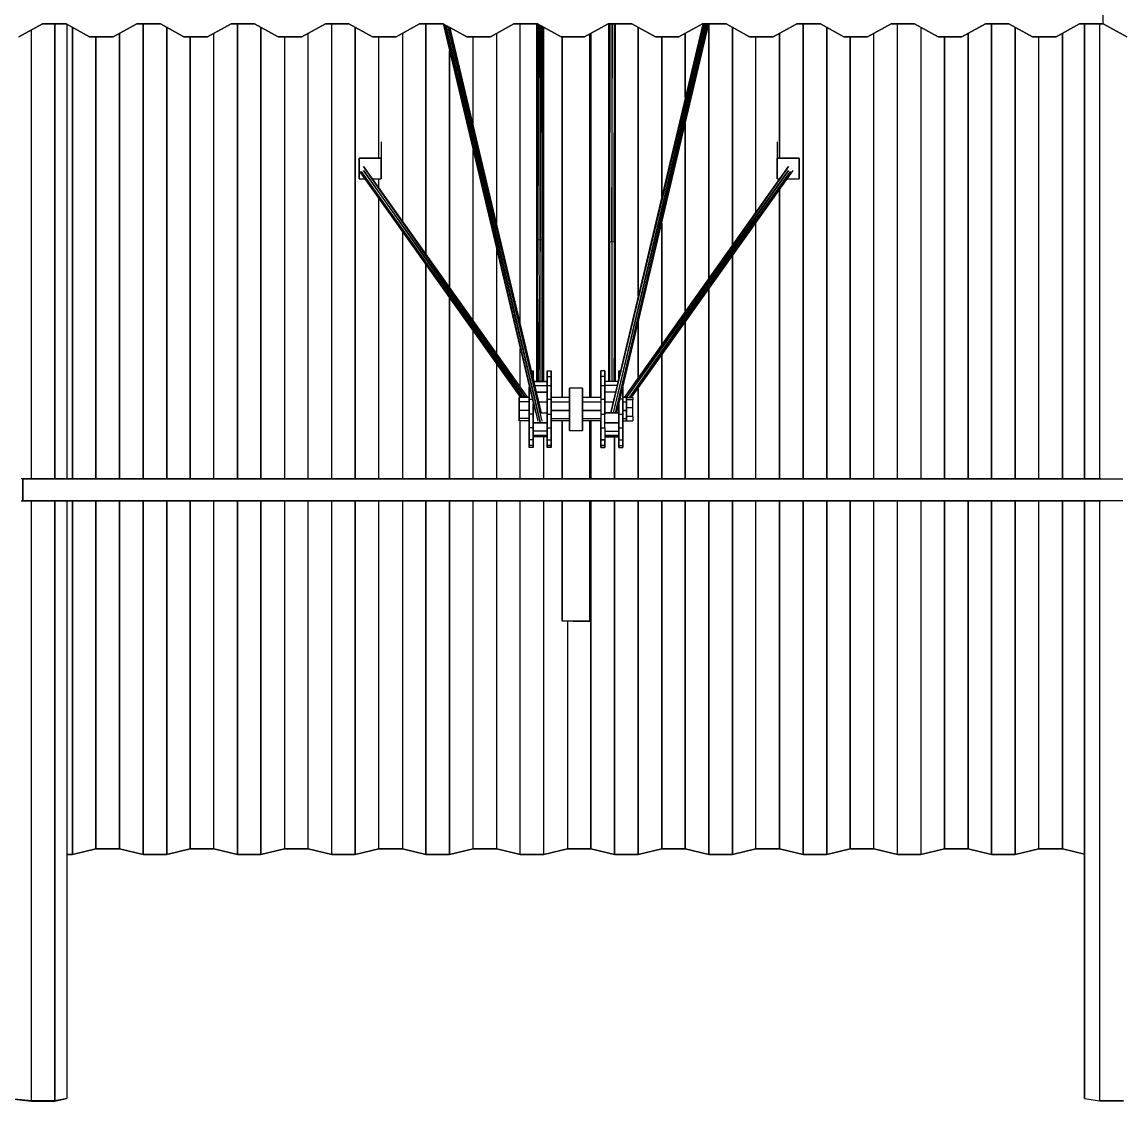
# Model space of a CAD drawing. Extents: x -32 to 51.8, y -51.6 to -5.5.
# Drawn here: x -2.73 to 1.266, y -51.494 to -47.571 of the extents above; entities that cross this region are included whole.
import ezdxf

# ---------------------------------------------------------------- set-up
doc = ezdxf.new("R2010")
doc.units = 0
doc.header["$MEASUREMENT"] = 0
doc.layers.get('0').update_dxf_attribs({"linetype": 'CONTINUOUS'})
doc.layers.add('hachures', color=5, linetype='CONTINUOUS')

msp = doc.modelspace()

# ---------------------------------------------------------------- linework, layer by layer
for p, q in [((1.2013, -47.5772), (1.2013, -47.5163)), ((-2.7415, -47.6248), (-2.6558, -47.5772)), ((-2.6558, -47.5772), (-2.7415, -47.6248)), ((-2.6558, -47.5772), (-2.6558, -47.5772)), ((-2.6558, -47.5772), (-2.5701, -47.5772)), ((-2.5701, -47.5772), (-2.6558, -47.5772)), ((-2.5701, -47.5772), (-2.5701, -47.5772)), ((-2.4844, -47.6248), (-2.5701, -47.5772)), ((-2.5701, -47.5772), (-2.5701, -47.5772)), ((-2.5701, -47.5772), (-2.4844, -47.6248)), ((-2.5672, -47.5788), (-2.5672, -49.2314)), ((-2.5471, -49.2314), (-2.5471, -47.59)), ((-2.313, -47.5772), (-2.3987, -47.6248)), ((-2.3987, -47.6248), (-2.313, -47.5772)), ((-2.2273, -47.5772), (-2.313, -47.5772)), ((-2.313, -47.5772), (-2.313, -47.5772)), ((-2.313, -47.5772), (-2.313, -47.5772)), ((-2.313, -47.5772), (-2.2273, -47.5772)), ((-2.2273, -47.5772), (-2.2273, -47.5772)), ((-2.2273, -47.5772), (-2.1415, -47.6248)), ((-2.1415, -47.6248), (-2.2273, -47.5772)), ((-2.2273, -47.5772), (-2.2273, -47.5772)), ((-2.0558, -47.6248), (-1.9701, -47.5772)), ((-1.9701, -47.5772), (-2.0558, -47.6248)), ((-1.9701, -47.5772), (-1.9701, -47.5772)), ((-1.9701, -47.5772), (-1.8844, -47.5772)), ((-1.8844, -47.5772), (-1.9701, -47.5772)), ((-1.8844, -47.5772), (-1.8844, -47.5772)), ((-1.8844, -47.5772), (-1.8844, -47.5772)), ((-1.8844, -47.5772), (-1.7987, -47.6248)), ((-1.7987, -47.6248), (-1.8844, -47.5772)), ((-1.713, -47.6248), (-1.6273, -47.5772)), ((-1.6273, -47.5772), (-1.713, -47.6248)), ((-1.6273, -47.5772), (-1.6273, -47.5772)), ((-1.6273, -47.5772), (-1.5415, -47.5772)), ((-1.5415, -47.5772), (-1.6273, -47.5772)), ((-1.5415, -47.5772), (-1.5415, -47.5772)), ((-1.4558, -47.6248), (-1.5415, -47.5772)), ((-1.5415, -47.5772), (-1.5415, -47.5772)), ((-1.5415, -47.5772), (-1.4558, -47.6248)), ((-1.3701, -47.6248), (-1.2844, -47.5772)), ((-1.2844, -47.5772), (-1.3701, -47.6248)), ((-1.2844, -47.5772), (-1.2844, -47.5772)), ((-1.2844, -47.5772), (-1.1987, -47.5772)), ((-1.1987, -47.5772), (-1.2844, -47.5772)), ((-1.199, -47.5772), (-0.8636, -48.9912)), ((-1.1987, -47.5772), (-1.1987, -47.5772)), ((-1.113, -47.6248), (-1.1987, -47.5772)), ((-1.1987, -47.5772), (-1.1987, -47.5772)), ((-1.1987, -47.5772), (-1.113, -47.6248)), ((-1.1979, -47.5777), (-0.8636, -48.9912)), ((-1.1969, -47.5782), (-0.8544, -49.0225)), ((-1.1924, -47.5807), (-0.8544, -49.0225)), ((-0.8464, -49.0251), (-1.1884, -47.5829)), ((-1.1832, -47.5858), (-0.8464, -49.0251)), ((-0.8385, -49.0225), (-1.1786, -47.5884)), ((-0.8385, -49.0225), (-1.1758, -47.5899)), ((-0.8411, -48.9912), (-1.1732, -47.5914)), ((-1.0272, -47.6248), (-0.9415, -47.5772)), ((-0.9415, -47.5772), (-1.0272, -47.6248)), ((-0.9415, -47.5772), (-0.9415, -47.5772)), ((-0.9415, -47.5772), (-0.8558, -47.5772)), ((-0.8558, -47.5772), (-0.9415, -47.5772)), ((-0.857, -47.5772), (-0.8577, -48.3665)), ((-0.8577, -48.3665), (-0.8577, -47.5772)), ((-0.8577, -47.5772), (-0.8577, -48.3665)), ((-0.8558, -47.5772), (-0.8558, -47.5772)), ((-0.8558, -47.5772), (-0.7701, -47.6248)), ((-0.7701, -47.6248), (-0.8558, -47.5772)), ((-0.8544, -48.3638), (-0.8544, -47.578)), ((-0.8527, -47.579), (-0.8544, -48.3638)), ((-0.8464, -48.3627), (-0.8464, -47.5824)), ((-0.8448, -47.5834), (-0.8464, -48.3627)), ((-0.8385, -48.3638), (-0.8385, -47.5868)), ((-0.8385, -48.3638), (-0.8378, -47.5872)), ((-0.8352, -48.3665), (-0.8352, -47.5887)), ((-0.8328, -48.8778), (-0.8328, -47.59)), ((-0.6844, -47.6248), (-0.5987, -47.5772)), ((-0.5987, -47.5772), (-0.6844, -47.6248)), ((-0.5987, -47.5772), (-0.5987, -47.5772)), ((-0.5987, -47.5772), (-0.513, -47.5772)), ((-0.513, -47.5772), (-0.5987, -47.5772)), ((-0.5962, -48.3665), (-0.5955, -47.5772)), ((-0.5962, -48.3665), (-0.5962, -47.5772)), ((-0.5962, -48.3665), (-0.5962, -47.5772)), ((-0.5929, -48.3693), (-0.5912, -47.5772)), ((-0.5929, -48.3693), (-0.5929, -47.5772)), ((-0.2549, -47.5772), (-0.5903, -48.9912)), ((-0.2538, -47.5772), (-0.5903, -48.9912)), ((-0.5886, -48.9912), (-0.253, -47.5772)), ((-0.2491, -47.5772), (-0.5885, -48.9912)), ((-0.585, -47.5772), (-0.585, -48.3704)), ((-0.585, -48.3704), (-0.5833, -47.5772)), ((-0.2456, -47.5772), (-0.5812, -48.9912)), ((-0.2411, -47.5772), (-0.5812, -48.9912)), ((-0.577, -47.5772), (-0.577, -48.3693)), ((-0.577, -48.3693), (-0.5763, -47.5772)), ((-0.5737, -47.5772), (-0.5737, -48.3665)), ((-0.5727, -48.9912), (-0.2371, -47.5772)), ((-0.5726, -48.9912), (-0.2346, -47.5772)), ((-0.5678, -48.9912), (-0.2324, -47.5772)), ((-0.513, -47.5772), (-0.513, -47.5772)), ((-0.4272, -47.6248), (-0.513, -47.5772)), ((-0.513, -47.5772), (-0.513, -47.5772)), ((-0.513, -47.5772), (-0.4272, -47.6248)), ((-0.2558, -47.5772), (-0.3415, -47.6248)), ((-0.3415, -47.6248), (-0.2558, -47.5772)), ((-0.1701, -47.5772), (-0.2558, -47.5772)), ((-0.2558, -47.5772), (-0.2558, -47.5772)), ((-0.2558, -47.5772), (-0.2558, -47.5772)), ((-0.2558, -47.5772), (-0.1701, -47.5772)), ((-0.0844, -47.6248), (-0.1701, -47.5772)), ((-0.1701, -47.5772), (-0.1701, -47.5772)), ((-0.1701, -47.5772), (-0.1701, -47.5772)), ((-0.1701, -47.5772), (-0.0844, -47.6248)), ((0.0013, -47.6248), (0.087, -47.5772)), ((0.087, -47.5772), (0.0013, -47.6248)), ((0.087, -47.5772), (0.087, -47.5772)), ((0.087, -47.5772), (0.087, -47.5772)), ((0.087, -47.5772), (0.1728, -47.5772)), ((0.1728, -47.5772), (0.087, -47.5772)), ((0.1728, -47.5772), (0.1728, -47.5772)), ((0.1728, -47.5772), (0.2585, -47.6248)), ((0.2585, -47.6248), (0.1728, -47.5772)), ((0.3442, -47.6248), (0.4299, -47.5772)), ((0.4299, -47.5772), (0.3442, -47.6248)), ((0.4299, -47.5772), (0.4299, -47.5772)), ((0.4299, -47.5772), (0.5156, -47.5772)), ((0.5156, -47.5772), (0.4299, -47.5772)), ((0.5156, -47.5772), (0.5156, -47.5772)), ((0.5156, -47.5772), (0.6013, -47.6248)), ((0.6013, -47.6248), (0.5156, -47.5772)), ((0.7728, -47.5772), (0.687, -47.6248)), ((0.687, -47.6248), (0.7728, -47.5772)), ((0.8585, -47.5772), (0.7728, -47.5772)), ((0.7728, -47.5772), (0.7728, -47.5772)), ((0.7728, -47.5772), (0.7728, -47.5772)), ((0.7728, -47.5772), (0.8585, -47.5772)), ((0.8585, -47.5772), (0.9442, -47.6248)), ((0.9442, -47.6248), (0.8585, -47.5772)), ((1.1156, -47.5772), (1.0299, -47.6248)), ((1.0299, -47.6248), (1.1156, -47.5772)), ((1.2013, -47.5772), (1.1156, -47.5772)), ((1.1156, -47.5772), (1.1156, -47.5772)), ((1.1156, -47.5772), (1.1156, -47.5772)), ((1.1156, -47.5772), (1.2013, -47.5772)), ((1.1339, -47.5772), (1.1339, -49.2314)), ((1.134, -47.5772), (1.134, -49.2314)), ((1.287, -47.6248), (1.2013, -47.5772)), ((1.2013, -47.5772), (1.287, -47.6248)), ((-2.3987, -47.6248), (-2.4844, -47.6248)), ((-2.4844, -47.6248), (-2.4844, -47.6248)), ((-2.4844, -47.6248), (-2.4844, -47.6248)), ((-2.4844, -47.6248), (-2.3987, -47.6248)), ((-2.3987, -47.6248), (-2.3987, -47.6248)), ((-2.3987, -47.6248), (-2.3987, -47.6248)), ((-2.1415, -47.6248), (-2.1415, -47.6248)), ((-2.1415, -47.6248), (-2.0558, -47.6248)), ((-2.0558, -47.6248), (-2.1415, -47.6248)), ((-2.0558, -47.6248), (-2.0558, -47.6248)), ((-2.0558, -47.6248), (-2.0558, -47.6248)), ((-1.7987, -47.6248), (-1.7987, -47.6248)), ((-1.7987, -47.6248), (-1.713, -47.6248)), ((-1.713, -47.6248), (-1.7987, -47.6248)), ((-1.713, -47.6248), (-1.713, -47.6248)), ((-1.713, -47.6248), (-1.713, -47.6248)), ((-1.3701, -47.6248), (-1.4558, -47.6248)), ((-1.4558, -47.6248), (-1.4558, -47.6248)), ((-1.4558, -47.6248), (-1.4558, -47.6248)), ((-1.4558, -47.6248), (-1.3701, -47.6248)), ((-1.3701, -47.6248), (-1.3701, -47.6248)), ((-1.3701, -47.6248), (-1.3701, -47.6248)), ((-1.0272, -47.6248), (-1.113, -47.6248)), ((-1.113, -47.6248), (-1.113, -47.6248)), ((-1.113, -47.6248), (-1.113, -47.6248)), ((-1.113, -47.6248), (-1.0272, -47.6248)), ((-1.0272, -47.6248), (-1.0272, -47.6248)), ((-1.0272, -47.6248), (-1.0272, -47.6248)), ((-0.7701, -47.6248), (-0.7701, -47.6248)), ((-0.6844, -47.6248), (-0.7701, -47.6248)), ((-0.7701, -47.6248), (-0.7701, -47.6248)), ((-0.7701, -47.6248), (-0.6844, -47.6248)), ((-0.7657, -47.6248), (-0.7657, -48.936)), ((-0.7657, -48.936), (-0.7657, -47.6248)), ((-0.7657, -47.6248), (-0.7657, -48.936)), ((-0.7657, -48.936), (-0.7657, -47.6248)), ((-0.7657, -48.936), (-0.7657, -47.6248)), ((-0.7657, -47.6248), (-0.7657, -48.936)), ((-0.6844, -47.6248), (-0.6844, -47.6248)), ((-0.6844, -47.6248), (-0.6844, -47.6248)), ((-0.6657, -47.6144), (-0.6657, -48.936)), ((-0.6657, -48.936), (-0.6657, -47.6144)), ((-0.6614, -48.936), (-0.6614, -47.612)), ((-0.6614, -47.612), (-0.6614, -48.936)), ((-0.3415, -47.6248), (-0.4272, -47.6248)), ((-0.4272, -47.6248), (-0.4272, -47.6248)), ((-0.4272, -47.6248), (-0.4272, -47.6248)), ((-0.4272, -47.6248), (-0.3415, -47.6248)), ((-0.3415, -47.6248), (-0.3415, -47.6248)), ((-0.3415, -47.6248), (-0.3415, -47.6248)), ((-0.3185, -47.8455), (-0.3185, -47.612)), ((-0.0844, -47.6248), (-0.0844, -47.6248)), ((-0.0844, -47.6248), (0.0013, -47.6248)), ((0.0013, -47.6248), (-0.0844, -47.6248)), ((-0.0844, -47.6248), (-0.0844, -47.6248)), ((0.0013, -47.6248), (0.0013, -47.6248)), ((0.2585, -47.6248), (0.2585, -47.6248)), ((0.2585, -47.6248), (0.3442, -47.6248)), ((0.3442, -47.6248), (0.2585, -47.6248)), ((0.3442, -47.6248), (0.3442, -47.6248)), ((0.6013, -47.6248), (0.6013, -47.6248)), ((0.687, -47.6248), (0.6013, -47.6248)), ((0.6013, -47.6248), (0.6013, -47.6248)), ((0.6013, -47.6248), (0.687, -47.6248)), ((0.687, -47.6248), (0.687, -47.6248)), ((0.687, -47.6248), (0.687, -47.6248)), ((0.9442, -47.6248), (0.9442, -47.6248)), ((0.9442, -47.6248), (1.0299, -47.6248)), ((1.0299, -47.6248), (0.9442, -47.6248)), ((1.0299, -47.6248), (1.0299, -47.6248)), ((1.0299, -47.6248), (1.0299, -47.6248)), ((-1.1757, -48.5352), (-1.1757, -47.6756)), ((-0.3185, -48.6235), (-0.3185, -47.9403)), ((-1.4242, -48.006), (-1.4242, -48.0661)), ((0.0158, -48.006), (0.0158, -48.0661)), ((-1.5042, -48.1408), (-1.5042, -48.0661)), ((-1.5042, -48.0661), (-1.4242, -48.0661)), ((-1.4242, -48.0661), (-1.5042, -48.0661)), ((-1.5042, -48.0661), (-1.5042, -48.1408)), ((-1.4242, -48.1408), (-1.4242, -48.0661)), ((-1.4242, -48.0661), (-1.4242, -48.1408)), ((0.0158, -48.1408), (0.0158, -48.0661)), ((0.0158, -48.0661), (0.0958, -48.0661)), ((0.0958, -48.0661), (0.0158, -48.0661)), ((0.0158, -48.0661), (0.0158, -48.1408)), ((0.0958, -48.0661), (0.0958, -48.1408)), ((0.0958, -48.0661), (0.0958, -48.0661)), ((0.0958, -48.1408), (0.0958, -48.0661)), ((-0.916, -48.936), (-1.5041, -48.111)), ((-0.91, -48.936), (-1.4961, -48.1142)), ((-0.9155, -48.936), (-1.4961, -48.1142)), ((-1.4882, -48.0956), (-0.892, -48.936)), ((-0.8908, -48.936), (-1.4882, -48.0956)), ((-0.9001, -48.936), (-1.4882, -48.111)), ((-1.4882, -48.111), (-0.909, -48.936)), ((-1.4849, -48.1033), (-0.8922, -48.936)), ((-1.4849, -48.1033), (-0.8993, -48.936)), ((0.0567, -48.0956), (-0.5407, -48.936)), ((-0.5395, -48.936), (0.0567, -48.0956)), ((-0.5393, -48.936), (0.0534, -48.1033)), ((-0.5321, -48.936), (0.0534, -48.1033)), ((-0.5313, -48.936), (0.0567, -48.111)), ((0.0567, -48.111), (-0.5224, -48.936)), ((-0.5214, -48.936), (0.0646, -48.1142)), ((0.0646, -48.1142), (-0.5159, -48.936)), ((0.0726, -48.111), (-0.5154, -48.936)), ((0.0158, -48.0806), (0.0158, -48.1408)), ((-1.5042, -48.1408), (-1.4828, -48.1408)), ((-1.4561, -48.1408), (-1.4242, -48.1408)), ((-1.4328, -48.1735), (-1.4328, -48.1408)), ((0.0158, -48.1408), (0.0246, -48.1408)), ((0.0243, -48.1411), (0.0243, -48.1408)), ((0.0243, -48.1408), (0.0243, -48.1411)), ((0.0514, -48.1408), (0.0958, -48.1408)), ((-0.4042, -48.7441), (-0.4042, -48.3016)), ((-0.8577, -48.3665), (-0.8577, -48.3591)), ((-0.8544, -48.3638), (-0.8577, -48.3665)), ((-0.8577, -48.8778), (-0.8577, -48.3665)), ((-0.8577, -48.3665), (-0.8577, -48.8778)), ((-0.8577, -48.3665), (-0.8577, -48.3665)), ((-0.8544, -48.3638), (-0.8572, -48.8778)), ((-0.8464, -48.3627), (-0.8544, -48.3638)), ((-0.8544, -48.8778), (-0.8544, -48.3638)), ((-0.8464, -48.3627), (-0.8531, -48.8778)), ((-0.8464, -48.8778), (-0.8464, -48.3627)), ((-0.8385, -48.3638), (-0.8464, -48.3627)), ((-0.8352, -48.3665), (-0.8385, -48.3638)), ((-0.8385, -48.8778), (-0.8385, -48.3638)), ((-0.8352, -48.3665), (-0.8352, -48.8778)), ((-0.5962, -48.8778), (-0.5962, -48.3665)), ((-0.5962, -48.3665), (-0.5929, -48.3693)), ((-0.5962, -48.3665), (-0.5962, -48.3665)), ((-0.5962, -48.3665), (-0.5962, -48.8778)), ((-0.5957, -48.8778), (-0.5929, -48.3693)), ((-0.5929, -48.3693), (-0.585, -48.3704)), ((-0.5929, -48.8778), (-0.5929, -48.3693)), ((-0.585, -48.3704), (-0.577, -48.3693)), ((-0.585, -48.3704), (-0.585, -48.8778)), ((-0.577, -48.3693), (-0.5737, -48.3665)), ((-0.577, -48.3693), (-0.577, -48.8778)), ((-0.5765, -48.8778), (-0.5737, -48.3665)), ((-0.5737, -48.3665), (-0.5737, -48.8778)), ((-0.4899, -48.8646), (-0.4899, -48.6629)), ((-0.8772, -48.8391), (-0.8713, -48.8391)), ((-0.8713, -48.8592), (-0.8713, -48.8391)), ((-0.8713, -48.8391), (-0.8713, -48.8592)), ((-0.8713, -48.8459), (-0.8713, -48.8391)), ((-0.8713, -48.8391), (-0.8713, -48.8592)), ((-0.8202, -48.8391), (-0.8201, -48.8391)), ((-0.8202, -48.8459), (-0.8202, -48.8391)), ((-0.8202, -48.8391), (-0.8202, -48.8592)), ((-0.8202, -48.8592), (-0.8202, -48.8391)), ((-0.8202, -48.8391), (-0.8202, -48.8459)), ((-0.8201, -48.8391), (-0.8057, -48.8391)), ((-0.8201, -48.8592), (-0.8201, -48.8391)), ((-0.8201, -48.8391), (-0.8201, -48.8592)), ((-0.8057, -48.8391), (-0.8057, -48.8592)), ((-0.8057, -48.8391), (-0.8057, -48.8459)), ((-0.8057, -48.8592), (-0.8057, -48.8391)), ((-0.6113, -48.8391), (-0.6257, -48.8391)), ((-0.6257, -48.8391), (-0.6257, -48.8459)), ((-0.6257, -48.8592), (-0.6257, -48.8391)), ((-0.6257, -48.8391), (-0.6257, -48.8592)), ((-0.6257, -48.8391), (-0.6257, -48.8459)), ((-0.6257, -48.8391), (-0.6257, -48.8391)), ((-0.6257, -48.8391), (-0.6257, -48.8592)), ((-0.6113, -48.8391), (-0.6113, -48.8592)), ((-0.6113, -48.8592), (-0.6113, -48.8391)), ((-0.5601, -48.8391), (-0.5601, -48.8592)), ((-0.5601, -48.8391), (-0.5543, -48.8391)), ((-0.5601, -48.8592), (-0.5601, -48.8391)), ((-0.5601, -48.8391), (-0.5601, -48.8459)), ((-0.5601, -48.8391), (-0.5601, -48.8459)), ((-0.5601, -48.8391), (-0.5601, -48.8391)), ((-0.5601, -48.8391), (-0.5601, -48.8391)), ((-0.5601, -48.8391), (-0.5601, -48.8592)), ((-0.5601, -48.8459), (-0.5601, -48.8391)), ((-0.5601, -48.8391), (-0.5601, -48.8391)), ((-0.8724, -48.8592), (-0.8713, -48.8592)), ((-0.8713, -48.8639), (-0.8713, -48.8459)), ((-0.8713, -48.8639), (-0.8713, -48.8592)), ((-0.8713, -48.8592), (-0.8713, -48.8639)), ((-0.8713, -48.8592), (-0.8713, -48.864)), ((-0.868, -48.8778), (-0.8201, -48.8778)), ((-0.8201, -48.8778), (-0.868, -48.8778)), ((-0.8202, -48.8459), (-0.8201, -48.8459)), ((-0.8202, -48.8673), (-0.8202, -48.8459)), ((-0.8202, -48.8459), (-0.8202, -48.8673)), ((-0.8201, -48.8592), (-0.8202, -48.8925)), ((-0.8202, -48.8592), (-0.8202, -48.8592)), ((-0.8202, -48.8778), (-0.8202, -48.8592)), ((-0.8202, -48.8673), (-0.8201, -48.8673)), ((-0.8202, -48.8778), (-0.8202, -48.8673)), ((-0.8202, -48.8673), (-0.8202, -48.8778)), ((-0.8201, -48.8673), (-0.8201, -48.8459)), ((-0.8201, -48.8592), (-0.8057, -48.8592)), ((-0.8201, -48.8925), (-0.8201, -48.8592)), ((-0.8201, -48.8778), (-0.8201, -48.8673)), ((-0.8201, -48.8673), (-0.8201, -48.8673)), ((-0.8201, -48.8673), (-0.8201, -48.8778)), ((-0.8201, -48.8778), (-0.8201, -48.8923)), ((-0.8057, -48.8592), (-0.8057, -48.8925)), ((-0.8057, -48.8925), (-0.8057, -48.8592)), ((-0.6257, -48.8459), (-0.6257, -48.8459)), ((-0.6257, -48.8459), (-0.6257, -48.8673)), ((-0.6257, -48.8459), (-0.6257, -48.8459)), ((-0.6257, -48.8459), (-0.6257, -48.8673)), ((-0.6113, -48.8592), (-0.6257, -48.8592)), ((-0.6257, -48.8925), (-0.6257, -48.8592)), ((-0.6257, -48.8592), (-0.6257, -48.8925)), ((-0.6257, -48.8592), (-0.6257, -48.8592)), ((-0.6257, -48.8592), (-0.6257, -48.8925)), ((-0.6257, -48.8673), (-0.6257, -48.8673)), ((-0.6257, -48.8673), (-0.6257, -48.9102)), ((-0.6257, -48.8673), (-0.6257, -48.8673)), ((-0.6257, -48.8925), (-0.6257, -48.8673)), ((-0.6257, -48.8673), (-0.6257, -48.9102)), ((-0.6257, -48.9102), (-0.6257, -48.8673)), ((-0.6113, -48.8592), (-0.6113, -48.8925)), ((-0.6113, -48.8925), (-0.6113, -48.8592)), ((-0.5634, -48.8778), (-0.6113, -48.8778)), ((-0.6113, -48.8923), (-0.6113, -48.8778)), ((-0.5601, -48.8459), (-0.5601, -48.8459)), ((-0.5601, -48.8459), (-0.5601, -48.8639)), ((-0.5601, -48.8459), (-0.5601, -48.8639)), ((-0.5601, -48.8459), (-0.5601, -48.8459)), ((-0.5601, -48.8639), (-0.5601, -48.8459)), ((-0.5601, -48.8592), (-0.5601, -48.8639)), ((-0.559, -48.8592), (-0.5601, -48.8592)), ((-0.5601, -48.8639), (-0.5601, -48.8592)), ((-0.5601, -48.8592), (-0.5601, -48.8592)), ((-0.5601, -48.8592), (-0.5601, -48.864)), ((-0.8857, -48.9102), (-0.8857, -48.8978)), ((-0.8857, -48.8978), (-0.8857, -48.9423)), ((-0.8857, -48.9102), (-0.8857, -48.8978)), ((-0.8857, -48.8978), (-0.8857, -48.936)), ((-0.8857, -48.9423), (-0.8857, -48.8979)), ((-0.8857, -48.936), (-0.8857, -48.9102)), ((-0.8857, -48.9102), (-0.8857, -48.9102)), ((-0.8857, -48.9102), (-0.8857, -48.9102)), ((-0.8857, -48.936), (-0.8857, -48.9102)), ((-0.8645, -48.8923), (-0.8201, -48.8923)), ((-0.8588, -48.9163), (-0.8201, -48.9163)), ((-0.8201, -48.9163), (-0.8588, -48.9163)), ((-0.8577, -48.9163), (-0.8577, -48.9163)), ((-0.8574, -48.9163), (-0.8574, -48.9163)), ((-0.8544, -48.9163), (-0.8544, -48.9163)), ((-0.8536, -48.9163), (-0.8536, -48.9163)), ((-0.8464, -48.9163), (-0.8464, -48.9163)), ((-0.8202, -48.8925), (-0.8202, -48.9423)), ((-0.8201, -48.8923), (-0.8201, -48.9163)), ((-0.8201, -48.8925), (-0.8057, -48.8925)), ((-0.8201, -48.9423), (-0.8201, -48.8925)), ((-0.8201, -48.9102), (-0.8201, -48.9102)), ((-0.8057, -48.8925), (-0.8057, -48.9423)), ((-0.8057, -48.9423), (-0.8057, -48.8925)), ((-0.7392, -48.9022), (-0.7392, -48.9022)), ((-0.7392, -48.9022), (-0.7392, -48.936)), ((-0.7392, -48.9022), (-0.7392, -48.9022)), ((-0.6922, -48.9022), (-0.7392, -48.9022)), ((-0.7392, -48.9022), (-0.7392, -49.0559)), ((-0.7392, -49.0559), (-0.7392, -48.9022)), ((-0.6922, -49.0559), (-0.6922, -48.9022)), ((-0.6922, -48.9022), (-0.6922, -49.0559)), ((-0.6257, -48.8925), (-0.6113, -48.8925)), ((-0.6257, -48.8925), (-0.6257, -48.9423)), ((-0.6257, -48.936), (-0.6257, -48.8925)), ((-0.6257, -48.8925), (-0.6257, -48.8925)), ((-0.6257, -48.8925), (-0.6257, -48.8925)), ((-0.6257, -48.8925), (-0.6257, -48.936)), ((-0.6257, -48.8925), (-0.6257, -48.8925)), ((-0.6257, -48.9102), (-0.6257, -48.9102)), ((-0.6257, -48.9102), (-0.6257, -48.936)), ((-0.6257, -48.9102), (-0.6257, -48.936)), ((-0.6257, -48.9102), (-0.6257, -48.9102)), ((-0.6257, -48.936), (-0.6257, -48.9102)), ((-0.5669, -48.8923), (-0.6113, -48.8923)), ((-0.6113, -48.9423), (-0.6113, -48.8925)), ((-0.6113, -48.8925), (-0.6113, -48.9423)), ((-0.5726, -48.9163), (-0.6113, -48.9163)), ((-0.5457, -48.9423), (-0.5457, -48.8979)), ((-0.5457, -48.8979), (-0.5457, -48.9423)), ((-0.9221, -48.9522), (-0.9221, -48.936)), ((-0.8857, -48.936), (-0.9221, -48.936)), ((-0.9221, -48.936), (-0.9221, -48.9446)), ((-0.9221, -48.936), (-0.9221, -48.9522)), ((-0.9221, -48.9446), (-0.9221, -48.9446)), ((-0.9221, -48.9446), (-0.9221, -48.9729)), ((-0.8857, -48.9522), (-0.9221, -48.9522)), ((-0.9221, -48.9837), (-0.9221, -48.9522)), ((-0.9221, -48.9522), (-0.9221, -48.9522)), ((-0.9185, -48.936), (-0.9185, -48.9325)), ((-0.8857, -48.936), (-0.8857, -48.9522)), ((-0.8857, -48.9423), (-0.8857, -48.9961)), ((-0.8857, -48.9961), (-0.8857, -48.9423)), ((-0.8857, -48.9423), (-0.8752, -48.9423)), ((-0.8857, -48.9522), (-0.8857, -48.9837)), ((-0.8857, -48.9837), (-0.8857, -48.9522)), ((-0.8713, -48.9587), (-0.8713, -48.9961)), ((-0.8713, -48.9961), (-0.8713, -48.9587)), ((-0.8503, -48.9523), (-0.8201, -48.9523)), ((-0.8202, -48.9423), (-0.8202, -48.9961)), ((-0.8201, -48.9423), (-0.8057, -48.9423)), ((-0.8201, -48.9961), (-0.8201, -48.9423)), ((-0.7392, -48.936), (-0.8057, -48.936)), ((-0.8057, -48.9423), (-0.8057, -48.9961)), ((-0.8057, -48.9961), (-0.8057, -48.9423)), ((-0.8057, -48.9522), (-0.7392, -48.9522)), ((-0.6257, -48.936), (-0.6922, -48.936)), ((-0.6922, -48.9522), (-0.6257, -48.9522)), ((-0.6257, -48.936), (-0.6257, -48.9522)), ((-0.6257, -48.9423), (-0.6257, -48.9961)), ((-0.6257, -48.9423), (-0.6113, -48.9423)), ((-0.6257, -48.9522), (-0.6257, -48.9837)), ((-0.6113, -48.9961), (-0.6113, -48.9423)), ((-0.6113, -48.9423), (-0.6113, -48.9961)), ((-0.6113, -48.9523), (-0.5811, -48.9523)), ((-0.5601, -48.9587), (-0.5601, -48.9912)), ((-0.5601, -48.9587), (-0.5601, -48.9961)), ((-0.5601, -48.9961), (-0.5601, -48.9587)), ((-0.5457, -48.9423), (-0.5562, -48.9423)), ((-0.5323, -48.936), (-0.5457, -48.936)), ((-0.5457, -48.9961), (-0.5457, -48.9423)), ((-0.5457, -48.9423), (-0.5457, -48.9961)), ((-0.5457, -48.9522), (-0.5323, -48.9522)), ((-0.5323, -48.936), (-0.5323, -48.9522)), ((-0.5323, -48.9522), (-0.5323, -48.936)), ((-0.5323, -48.936), (-0.5093, -48.936)), ((-0.5093, -48.9446), (-0.5323, -48.9446)), ((-0.5323, -48.9522), (-0.5323, -48.9837)), ((-0.5323, -48.9837), (-0.5323, -48.9522)), ((-0.5093, -48.936), (-0.5093, -48.9446)), ((-0.5093, -48.9729), (-0.5093, -48.9446)), ((-0.9221, -48.9729), (-0.9221, -48.9729)), ((-0.9221, -48.9729), (-0.9221, -49.0045)), ((-0.8857, -48.9837), (-0.9221, -48.9837)), ((-0.9221, -48.9837), (-0.9221, -48.9837)), ((-0.9221, -49.0121), (-0.9221, -48.9837)), ((-0.9221, -48.9837), (-0.9221, -49.0121)), ((-0.8857, -48.9606), (-0.8857, -48.9606)), ((-0.8857, -48.9837), (-0.8857, -49.0121)), ((-0.8857, -49.0121), (-0.8857, -48.9837)), ((-0.8857, -48.9961), (-0.8857, -49.0465)), ((-0.8713, -48.9961), (-0.8857, -48.9961)), ((-0.8857, -49.0465), (-0.8857, -48.9961)), ((-0.8713, -48.9961), (-0.8713, -49.0465)), ((-0.8713, -49.0465), (-0.8713, -48.9961)), ((-0.8459, -48.9912), (-0.8201, -48.9912)), ((-0.8202, -48.9961), (-0.8202, -49.0465)), ((-0.8201, -48.9961), (-0.8057, -48.9961)), ((-0.8201, -49.0465), (-0.8201, -48.9961)), ((-0.8057, -48.9837), (-0.7392, -48.9837)), ((-0.7392, -48.9837), (-0.8057, -48.9837)), ((-0.8057, -48.9961), (-0.8057, -49.0465)), ((-0.8057, -49.0465), (-0.8057, -48.9961)), ((-0.6922, -48.9837), (-0.6257, -48.9837)), ((-0.6257, -48.9837), (-0.6922, -48.9837)), ((-0.6257, -48.9606), (-0.6257, -48.9606)), ((-0.6257, -48.9606), (-0.6257, -48.9606)), ((-0.6257, -48.9837), (-0.6257, -49.0121)), ((-0.6257, -48.9961), (-0.6113, -48.9961)), ((-0.6257, -48.9961), (-0.6257, -49.0465)), ((-0.5601, -48.9912), (-0.6113, -48.9912)), ((-0.6113, -48.9912), (-0.5601, -48.9912)), ((-0.6113, -49.0465), (-0.6113, -48.9961)), ((-0.5601, -48.9961), (-0.5601, -49.0465)), ((-0.5601, -48.9961), (-0.5457, -48.9961)), ((-0.5601, -49.0465), (-0.5601, -48.9961)), ((-0.5601, -48.9961), (-0.5601, -49.0275)), ((-0.5323, -48.9837), (-0.5457, -48.9837)), ((-0.5457, -48.9837), (-0.5323, -48.9837)), ((-0.5457, -49.0465), (-0.5457, -48.9961)), ((-0.5457, -48.9961), (-0.5457, -49.0465)), ((-0.5323, -48.9729), (-0.5093, -48.9729)), ((-0.5323, -48.9837), (-0.5323, -48.9837)), ((-0.5323, -48.9837), (-0.5323, -49.0121)), ((-0.5323, -49.0121), (-0.5323, -48.9837)), ((-0.5093, -49.0045), (-0.5093, -48.9729)), ((-0.9221, -49.0045), (-0.9221, -49.0045)), ((-0.9221, -49.0045), (-0.9221, -49.0207)), ((-0.8857, -49.0121), (-0.9221, -49.0121)), ((-0.9221, -49.0207), (-0.9221, -49.0121)), ((-0.8857, -49.0207), (-0.9221, -49.0207)), ((-0.8857, -49.0121), (-0.8857, -49.0207)), ((-0.8857, -49.0207), (-0.8857, -49.0121)), ((-0.8857, -49.0144), (-0.8857, -49.0144)), ((-0.8857, -49.0642), (-0.8857, -49.0207)), ((-0.8857, -49.0642), (-0.8857, -49.0207)), ((-0.8857, -49.0207), (-0.8857, -49.0465)), ((-0.8857, -49.0263), (-0.8857, -49.0642)), ((-0.8201, -49.0275), (-0.8713, -49.0275)), ((-0.8713, -49.0275), (-0.8201, -49.0275)), ((-0.8201, -49.0275), (-0.8201, -49.0585)), ((-0.8057, -49.0121), (-0.7392, -49.0121)), ((-0.7392, -49.0207), (-0.8057, -49.0207)), ((-0.7657, -49.0207), (-0.7657, -49.2314)), ((-0.7657, -49.2314), (-0.7657, -49.0207)), ((-0.7657, -49.0207), (-0.7657, -49.2314)), ((-0.7657, -49.2314), (-0.7657, -49.0207)), ((-0.7657, -49.2314), (-0.7657, -49.0207)), ((-0.7657, -49.0207), (-0.7657, -49.2314)), ((-0.7392, -49.0207), (-0.7392, -49.0559)), ((-0.6922, -49.0121), (-0.6257, -49.0121)), ((-0.6257, -49.0207), (-0.6922, -49.0207)), ((-0.6657, -49.0207), (-0.6657, -49.2314)), ((-0.6657, -49.2314), (-0.6657, -49.0207)), ((-0.6614, -49.2314), (-0.6614, -49.0207)), ((-0.6257, -49.0121), (-0.6257, -49.0207)), ((-0.6257, -49.0144), (-0.6257, -49.0144)), ((-0.6257, -49.0144), (-0.6257, -49.0144)), ((-0.6257, -49.0207), (-0.6257, -49.0642)), ((-0.6257, -49.0465), (-0.6257, -49.0207)), ((-0.6257, -49.0207), (-0.6257, -49.0642)), ((-0.6257, -49.0642), (-0.6257, -49.0207)), ((-0.6257, -49.0207), (-0.6257, -49.0465)), ((-0.6113, -49.0275), (-0.5601, -49.0275)), ((-0.5601, -49.0275), (-0.6113, -49.0275)), ((-0.5601, -49.0144), (-0.5601, -49.009)), ((-0.5601, -49.0144), (-0.5601, -49.0144)), ((-0.5601, -49.0356), (-0.5601, -49.0144)), ((-0.5601, -49.0275), (-0.5601, -49.0585)), ((-0.5457, -49.0121), (-0.5323, -49.0121)), ((-0.5457, -49.0207), (-0.5323, -49.0207)), ((-0.5093, -49.0045), (-0.5323, -49.0045)), ((-0.5323, -49.0121), (-0.5323, -49.0207)), ((-0.5323, -49.0207), (-0.5323, -49.0121)), ((-0.5323, -49.0207), (-0.5093, -49.0207)), ((-0.5093, -49.0045), (-0.5093, -49.0207)), ((-0.8857, -49.0465), (-0.8857, -49.0893)), ((-0.8713, -49.0465), (-0.8857, -49.0465)), ((-0.8857, -49.0893), (-0.8857, -49.0465)), ((-0.8857, -49.0465), (-0.8857, -49.0465)), ((-0.8857, -49.0465), (-0.8857, -49.0893)), ((-0.8857, -49.0975), (-0.8857, -49.0642)), ((-0.8857, -49.0642), (-0.8857, -49.0642)), ((-0.8857, -49.0642), (-0.8857, -49.0642)), ((-0.8857, -49.0975), (-0.8857, -49.0642)), ((-0.8713, -49.0465), (-0.8713, -49.0893)), ((-0.8713, -49.0893), (-0.8713, -49.0465)), ((-0.8201, -49.0585), (-0.8713, -49.0585)), ((-0.8201, -49.0739), (-0.8713, -49.0739)), ((-0.8201, -49.0788), (-0.8713, -49.0788)), ((-0.8713, -49.0788), (-0.8713, -49.0893)), ((-0.8202, -49.0465), (-0.8202, -49.0893)), ((-0.8202, -49.0975), (-0.8202, -49.0788)), ((-0.8202, -49.0975), (-0.8202, -49.0788)), ((-0.8202, -49.0788), (-0.8202, -49.0893)), ((-0.8202, -49.0788), (-0.8202, -49.0975)), ((-0.8201, -49.0465), (-0.8057, -49.0465)), ((-0.8201, -49.0893), (-0.8201, -49.0465)), ((-0.8201, -49.0585), (-0.8201, -49.0739)), ((-0.8201, -49.0642), (-0.8201, -49.0642)), ((-0.8201, -49.0739), (-0.8201, -49.0788)), ((-0.8201, -49.0788), (-0.8201, -49.0975)), ((-0.8057, -49.0465), (-0.8057, -49.0893)), ((-0.8057, -49.0893), (-0.8057, -49.0465)), ((-0.7392, -49.0559), (-0.7392, -49.0559)), ((-0.7392, -49.0559), (-0.6922, -49.0559)), ((-0.7392, -49.0559), (-0.7392, -49.0559)), ((-0.6922, -49.0559), (-0.6922, -49.0559)), ((-0.6257, -49.0465), (-0.6113, -49.0465)), ((-0.6257, -49.0893), (-0.6257, -49.0465)), ((-0.6257, -49.0465), (-0.6257, -49.0893)), ((-0.6257, -49.0893), (-0.6257, -49.0465)), ((-0.6257, -49.0465), (-0.6257, -49.0465)), ((-0.6257, -49.0465), (-0.6257, -49.0893)), ((-0.6257, -49.0642), (-0.6257, -49.0642)), ((-0.6257, -49.0642), (-0.6257, -49.0975)), ((-0.6257, -49.0642), (-0.6257, -49.0975)), ((-0.6257, -49.0642), (-0.6257, -49.0642)), ((-0.6257, -49.0975), (-0.6257, -49.0642)), ((-0.6113, -49.0465), (-0.6113, -49.0893)), ((-0.6113, -49.0585), (-0.5601, -49.0585)), ((-0.5601, -49.0739), (-0.6113, -49.0739)), ((-0.6113, -49.0739), (-0.5601, -49.0739)), ((-0.6113, -49.0788), (-0.5601, -49.0788)), ((-0.5601, -49.0788), (-0.6113, -49.0788)), ((-0.5601, -49.0465), (-0.5601, -49.0893)), ((-0.5601, -49.0465), (-0.5457, -49.0465)), ((-0.5601, -49.0893), (-0.5601, -49.0465)), ((-0.5601, -49.0585), (-0.5601, -49.0739)), ((-0.5601, -49.0642), (-0.5601, -49.0642)), ((-0.5601, -49.0739), (-0.5601, -49.0788)), ((-0.5601, -49.0975), (-0.5601, -49.0788)), ((-0.5601, -49.0788), (-0.5601, -49.0893)), ((-0.5601, -49.0975), (-0.5601, -49.0788)), ((-0.5601, -49.0788), (-0.5601, -49.0975)), ((-0.5457, -49.0465), (-0.5457, -49.0893)), ((-0.5457, -49.0893), (-0.5457, -49.0465)), ((-0.8857, -49.0893), (-0.8857, -49.1108)), ((-0.8713, -49.0893), (-0.8857, -49.0893)), ((-0.8857, -49.1108), (-0.8857, -49.0893)), ((-0.8857, -49.0893), (-0.8857, -49.0893)), ((-0.8857, -49.0893), (-0.8857, -49.1108)), ((-0.8857, -49.1176), (-0.8857, -49.0975)), ((-0.8857, -49.0975), (-0.8857, -49.0975)), ((-0.8857, -49.0975), (-0.8857, -49.1176)), ((-0.8857, -49.0975), (-0.8857, -49.0975)), ((-0.8857, -49.1176), (-0.8857, -49.0975)), ((-0.8857, -49.1108), (-0.8857, -49.1176)), ((-0.8713, -49.1108), (-0.8857, -49.1108)), ((-0.8857, -49.1176), (-0.8857, -49.1108)), ((-0.8713, -49.1176), (-0.8857, -49.1176)), ((-0.8857, -49.1176), (-0.8857, -49.1176)), ((-0.8713, -49.0893), (-0.8713, -49.1108)), ((-0.8713, -49.1108), (-0.8713, -49.0893)), ((-0.8713, -49.1108), (-0.8713, -49.1176)), ((-0.8713, -49.1176), (-0.8713, -49.1108)), ((-0.8202, -49.0893), (-0.8202, -49.1108)), ((-0.8202, -49.0893), (-0.8202, -49.0893)), ((-0.8202, -49.0893), (-0.8202, -49.1108)), ((-0.8202, -49.0893), (-0.8202, -49.0893)), ((-0.8202, -49.1108), (-0.8202, -49.0893)), ((-0.8202, -49.1176), (-0.8202, -49.0975)), ((-0.8201, -49.0975), (-0.8202, -49.0975)), ((-0.8202, -49.0975), (-0.8202, -49.1176)), ((-0.8202, -49.1176), (-0.8202, -49.0975)), ((-0.8202, -49.0975), (-0.8201, -49.0975)), ((-0.8202, -49.1108), (-0.8202, -49.1176)), ((-0.8202, -49.1108), (-0.8202, -49.1108)), ((-0.8202, -49.1108), (-0.8202, -49.1176)), ((-0.8202, -49.1176), (-0.8202, -49.1108)), ((-0.8202, -49.1176), (-0.8201, -49.1176)), ((-0.8201, -49.1176), (-0.8202, -49.1176)), ((-0.8201, -49.0893), (-0.8057, -49.0893)), ((-0.8201, -49.1108), (-0.8201, -49.0893)), ((-0.8201, -49.0975), (-0.8201, -49.0975)), ((-0.8201, -49.0975), (-0.8201, -49.1176)), ((-0.8057, -49.1108), (-0.8201, -49.1108)), ((-0.8201, -49.1176), (-0.8201, -49.1108)), ((-0.8201, -49.1108), (-0.8057, -49.1108)), ((-0.8057, -49.1176), (-0.8201, -49.1176)), ((-0.8057, -49.0893), (-0.8057, -49.1108)), ((-0.8057, -49.1108), (-0.8057, -49.0893)), ((-0.8057, -49.1108), (-0.8057, -49.1176)), ((-0.8057, -49.1108), (-0.8057, -49.1108)), ((-0.8057, -49.1108), (-0.8057, -49.1108)), ((-0.8057, -49.1176), (-0.8057, -49.1108)), ((-0.6257, -49.0893), (-0.6113, -49.0893)), ((-0.6257, -49.1108), (-0.6257, -49.0893)), ((-0.6113, -49.0893), (-0.6257, -49.0893)), ((-0.6257, -49.0893), (-0.6257, -49.1108)), ((-0.6257, -49.0893), (-0.6257, -49.0893)), ((-0.6257, -49.0975), (-0.6257, -49.0893)), ((-0.6257, -49.0893), (-0.6257, -49.0893)), ((-0.6257, -49.0893), (-0.6257, -49.1108)), ((-0.6257, -49.0975), (-0.6257, -49.0975)), ((-0.6257, -49.0975), (-0.6257, -49.1176)), ((-0.6257, -49.0975), (-0.6257, -49.0975)), ((-0.6257, -49.0975), (-0.6257, -49.1176)), ((-0.6257, -49.1108), (-0.6257, -49.1108)), ((-0.6257, -49.1108), (-0.6113, -49.1108)), ((-0.6257, -49.1176), (-0.6257, -49.1108)), ((-0.6113, -49.1108), (-0.6257, -49.1108)), ((-0.6257, -49.1108), (-0.6257, -49.1176)), ((-0.6257, -49.1108), (-0.6257, -49.1108)), ((-0.6257, -49.1108), (-0.6257, -49.1176)), ((-0.6257, -49.1176), (-0.6113, -49.1176)), ((-0.6257, -49.1176), (-0.6257, -49.1176)), ((-0.6113, -49.0893), (-0.6113, -49.1108)), ((-0.6113, -49.1108), (-0.6113, -49.0893)), ((-0.6113, -49.1108), (-0.6113, -49.1108)), ((-0.6113, -49.1108), (-0.6113, -49.1176)), ((-0.6113, -49.1176), (-0.6113, -49.1108)), ((-0.5601, -49.0893), (-0.5601, -49.1108)), ((-0.5601, -49.0893), (-0.5457, -49.0893)), ((-0.5601, -49.1108), (-0.5601, -49.0893)), ((-0.5601, -49.0893), (-0.5601, -49.0893)), ((-0.5601, -49.0893), (-0.5601, -49.1108)), ((-0.5601, -49.0975), (-0.5601, -49.0975)), ((-0.5601, -49.1176), (-0.5601, -49.0975)), ((-0.5601, -49.0975), (-0.5601, -49.0975)), ((-0.5601, -49.1176), (-0.5601, -49.0975)), ((-0.5601, -49.0975), (-0.5601, -49.1176)), ((-0.5601, -49.1108), (-0.5601, -49.1176)), ((-0.5601, -49.1108), (-0.5457, -49.1108)), ((-0.5601, -49.1176), (-0.5601, -49.1108)), ((-0.5601, -49.1108), (-0.5601, -49.1108)), ((-0.5601, -49.1108), (-0.5601, -49.1176)), ((-0.5601, -49.1176), (-0.5457, -49.1176)), ((-0.5601, -49.1176), (-0.5601, -49.1176)), ((-0.5457, -49.0893), (-0.5457, -49.1108)), ((-0.5457, -49.1108), (-0.5457, -49.0893)), ((-0.5457, -49.1108), (-0.5457, -49.1176)), ((-0.5457, -49.1176), (-0.5457, -49.1108)), ((-2.7272, -49.2314), (-2.7338, -49.2314)), ((-2.7272, -49.2314), (-2.7272, -49.2314)), ((-2.7272, -49.2314), (-2.7272, -49.3114)), ((-2.7272, -49.3114), (-2.7272, -49.2314)), ((-2.7272, -49.2314), (-2.6472, -49.2314)), ((-2.6472, -49.2314), (-2.7272, -49.2314)), ((-2.7272, -49.2314), (-2.7272, -49.2314)), ((-2.7272, -49.2314), (-2.7272, -49.2314)), ((-2.7272, -49.2314), (-2.7272, -49.2314)), ((-2.7272, -49.2314), (-2.7272, -49.3114)), ((-2.7272, -49.2314), (-2.7272, -49.3114)), ((-2.7272, -49.3114), (-2.7272, -49.2314)), ((-2.6472, -49.2314), (1.1928, -49.2314)), ((1.1928, -49.2314), (-2.6472, -49.2314)), ((1.1928, -49.2314), (1.2728, -49.2314)), ((-2.7338, -49.3114), (-2.7272, -49.3114)), ((-2.7272, -49.3114), (-2.7272, -49.3114)), ((-2.6472, -49.3114), (-2.7272, -49.3114)), ((-2.7272, -49.3114), (-2.7272, -49.3114)), ((-2.7272, -49.3114), (-2.7272, -49.3114)), ((-2.7272, -49.3114), (-2.6472, -49.3114)), ((-2.7272, -49.3114), (-2.7272, -49.3114)), ((1.1928, -49.3114), (-2.6472, -49.3114)), ((1.1928, -49.3114), (-2.6472, -49.3114)), ((-2.6472, -49.3114), (1.1928, -49.3114)), ((-2.5672, -49.3114), (-2.5672, -51.4848)), ((-2.5471, -50.5972), (-2.5471, -49.3114)), ((-0.7657, -49.3114), (-0.7657, -49.7491)), ((-0.7657, -49.7491), (-0.7657, -49.3114)), ((-0.7657, -49.3114), (-0.7657, -49.7491)), ((-0.7657, -49.7491), (-0.7657, -49.3114)), ((-0.7657, -49.7491), (-0.7657, -49.3114)), ((-0.7657, -49.3114), (-0.7657, -49.7491)), ((-0.6657, -49.3114), (-0.6657, -49.7491)), ((-0.6657, -49.7491), (-0.6657, -49.3114)), ((1.1339, -49.3114), (1.1339, -51.4729)), ((1.1339, -51.4729), (1.1339, -49.3114)), ((1.134, -49.3114), (1.134, -51.4848)), ((1.2728, -49.3114), (1.1928, -49.3114)), ((1.2158, -49.3114), (1.1928, -49.3114)), ((1.2662, -49.3114), (1.2662, -49.3114)), ((-0.7657, -49.7491), (-0.7657, -49.7491)), ((-0.7657, -49.7491), (-0.7657, -49.7491)), ((-0.7657, -49.7491), (-0.7657, -49.7491)), ((-0.7257, -49.7491), (-0.7657, -49.7491)), ((-0.7657, -49.7491), (-0.7657, -49.7491)), ((-0.7257, -49.7491), (-0.7657, -49.7491)), ((-0.7257, -49.7491), (-0.7057, -49.7491)), ((-0.7257, -49.7491), (-0.7057, -49.7491)), ((-0.7257, -49.7491), (-0.7257, -49.7491)), ((-0.7057, -49.7491), (-0.7257, -49.7491)), ((-0.7057, -49.7491), (-0.7257, -49.7491)), ((-0.7057, -49.7491), (-0.7257, -49.7491)), ((-0.7257, -49.7491), (-0.7257, -49.7491)), ((-0.7257, -49.7491), (-0.7057, -49.7491)), ((-0.7057, -49.7491), (-0.7057, -49.7491)), ((-0.6657, -49.7491), (-0.7057, -49.7491)), ((-0.7057, -49.7491), (-0.6657, -49.7491)), ((-0.7057, -49.7491), (-0.7057, -49.7491)), ((-0.7057, -49.7491), (-0.7057, -49.7491)), ((-0.4042, -50.5524), (-0.4042, -50.5524)), ((-0.4042, -50.5524), (-0.4042, -50.5524)), ((0.2815, -50.5524), (0.2815, -50.5524)), ((0.2815, -50.5524), (0.2815, -50.5524)), ((-2.5471, -50.5972), (-2.5672, -50.5972)), ((-2.5672, -50.5972), (-2.5471, -50.5972)), ((-2.4614, -50.5775), (-2.5471, -50.5972)), ((-2.5471, -50.5972), (-2.4614, -50.5776)), ((-2.3757, -50.5775), (-2.4614, -50.5775)), ((-2.4614, -50.5776), (-2.3757, -50.5776)), ((-2.2899, -50.5972), (-2.3757, -50.5775)), ((-2.3757, -50.5776), (-2.2899, -50.5972)), ((-2.2042, -50.5972), (-2.2899, -50.5972)), ((-2.2899, -50.5972), (-2.2042, -50.5972)), ((-2.1185, -50.5775), (-2.2042, -50.5972)), ((-2.2042, -50.5972), (-2.1185, -50.5776)), ((-2.0328, -50.5775), (-2.1185, -50.5775)), ((-2.1185, -50.5776), (-2.0328, -50.5776)), ((-1.9471, -50.5972), (-2.0328, -50.5775)), ((-2.0328, -50.5776), (-1.9471, -50.5972)), ((-1.8614, -50.5972), (-1.9471, -50.5972)), ((-1.9471, -50.5972), (-1.8614, -50.5972)), ((-1.7757, -50.5775), (-1.8614, -50.5972)), ((-1.8614, -50.5972), (-1.7757, -50.5776)), ((-1.6899, -50.5775), (-1.7757, -50.5775)), ((-1.7757, -50.5776), (-1.6899, -50.5776)), ((-1.6042, -50.5972), (-1.6899, -50.5775)), ((-1.6899, -50.5776), (-1.6042, -50.5972)), ((-1.5185, -50.5972), (-1.6042, -50.5972)), ((-1.6042, -50.5972), (-1.5185, -50.5972)), ((-1.4328, -50.5775), (-1.5185, -50.5972)), ((-1.5185, -50.5972), (-1.4328, -50.5776)), ((-1.3471, -50.5775), (-1.4328, -50.5775)), ((-1.4328, -50.5776), (-1.3471, -50.5776)), ((-1.2614, -50.5972), (-1.3471, -50.5775)), ((-1.3471, -50.5776), (-1.2614, -50.5972)), ((-1.2614, -50.572), (-1.2614, -50.572)), ((-1.2614, -50.572), (-1.2614, -50.572)), ((-1.1757, -50.5972), (-1.2614, -50.5972)), ((-1.2614, -50.5972), (-1.1757, -50.5972)), ((-1.0899, -50.5775), (-1.1757, -50.5972)), ((-1.1757, -50.5972), (-1.0899, -50.5776)), ((-1.0042, -50.5775), (-1.0899, -50.5775)), ((-1.0899, -50.5776), (-1.0042, -50.5776)), ((-0.9185, -50.5972), (-1.0042, -50.5775)), ((-1.0042, -50.5776), (-0.9185, -50.5972)), ((-0.8328, -50.5972), (-0.9185, -50.5972)), ((-0.9185, -50.5972), (-0.8328, -50.5972)), ((-0.7471, -50.5775), (-0.8328, -50.5972)), ((-0.8328, -50.5972), (-0.7471, -50.5776)), ((-0.6614, -50.5775), (-0.7471, -50.5775)), ((-0.7471, -50.5776), (-0.6614, -50.5776)), ((-0.5757, -50.5972), (-0.6614, -50.5775)), ((-0.6614, -50.5776), (-0.5757, -50.5972)), ((-0.4899, -50.5972), (-0.5757, -50.5972)), ((-0.5757, -50.5972), (-0.4899, -50.5972)), ((-0.4042, -50.5775), (-0.4899, -50.5972)), ((-0.4899, -50.5972), (-0.4042, -50.5776)), ((-0.3185, -50.5775), (-0.4042, -50.5775)), ((-0.4042, -50.5776), (-0.3185, -50.5776)), ((-0.2328, -50.5972), (-0.3185, -50.5775)), ((-0.3185, -50.5776), (-0.2328, -50.5972)), ((-0.1471, -50.5972), (-0.2328, -50.5972)), ((-0.2328, -50.5972), (-0.1471, -50.5972)), ((-0.0614, -50.5775), (-0.1471, -50.5972)), ((-0.1471, -50.5972), (-0.0614, -50.5776)), ((0.0243, -50.5775), (-0.0614, -50.5775)), ((-0.0614, -50.5776), (0.0243, -50.5776)), ((0.1101, -50.5972), (0.0243, -50.5775)), ((0.0243, -50.5776), (0.1101, -50.5972)), ((0.1958, -50.5972), (0.1101, -50.5972)), ((0.1101, -50.5972), (0.1958, -50.5972)), ((0.2815, -50.5775), (0.1958, -50.5972)), ((0.1958, -50.5972), (0.2815, -50.5776)), ((0.3672, -50.5775), (0.2815, -50.5775)), ((0.2815, -50.5776), (0.3672, -50.5776)), ((0.4529, -50.5972), (0.3672, -50.5775)), ((0.3672, -50.5776), (0.4529, -50.5972)), ((0.5386, -50.5972), (0.4529, -50.5972)), ((0.4529, -50.5972), (0.5386, -50.5972)), ((0.6243, -50.5775), (0.5386, -50.5972)), ((0.5386, -50.5972), (0.6243, -50.5776)), ((0.7101, -50.5775), (0.6243, -50.5775)), ((0.6243, -50.5776), (0.7101, -50.5776)), ((0.7958, -50.5972), (0.7101, -50.5775)), ((0.7101, -50.5776), (0.7958, -50.5972)), ((0.7958, -50.572), (0.7958, -50.572)), ((0.7958, -50.572), (0.7958, -50.572)), ((0.8815, -50.5972), (0.7958, -50.5972)), ((0.7958, -50.5972), (0.8815, -50.5972)), ((0.9672, -50.5775), (0.8815, -50.5972)), ((0.8815, -50.5972), (0.9672, -50.5776)), ((1.0529, -50.5775), (0.9672, -50.5775)), ((0.9672, -50.5776), (1.0529, -50.5776)), ((1.1339, -50.5961), (1.0529, -50.5775)), ((1.0529, -50.5776), (1.1339, -50.5962)), ((1.1339, -51.4729), (1.1339, -51.4729)), ((1.1339, -51.4729), (1.134, -51.4848)), ((1.134, -51.4848), (1.1339, -51.4729)), ((-2.7821, -51.4848), (-2.6964, -51.4941)), ((-2.6964, -51.494), (-2.7821, -51.4848)), ((-2.6107, -51.494), (-2.6964, -51.494)), ((-2.6964, -51.4941), (-2.6107, -51.4941)), ((-2.6107, -51.4941), (-2.5672, -51.4848)), ((-2.5672, -51.4848), (-2.6107, -51.494)), ((-2.5672, -51.4848), (-2.5672, -51.4848)), ((1.134, -51.4848), (1.1893, -51.494)), ((1.1893, -51.494), (1.275, -51.494)), ((1.275, -51.494), (1.1893, -51.494))]:
    msp.add_line(p, q)
at = {"layer": 'hachures'}
for p, q in [((-2.6964, -49.2314), (-2.6964, -47.5997)), ((-2.6107, -47.5772), (-2.6107, -49.2314)), ((-2.6107, -49.2314), (-2.6107, -47.5772)), ((-2.5471, -47.59), (-2.5471, -49.2314)), ((-2.2899, -49.2314), (-2.2899, -47.5772)), ((-2.2899, -47.5772), (-2.2899, -49.2314)), ((-2.2042, -49.2314), (-2.2042, -47.59)), ((-2.2042, -47.59), (-2.2042, -49.2314)), ((-1.9471, -49.2314), (-1.9471, -47.5772)), ((-1.9471, -47.5772), (-1.9471, -49.2314)), ((-1.8614, -49.2314), (-1.8614, -47.59)), ((-1.8614, -47.59), (-1.8614, -49.2314)), ((-1.6042, -49.2314), (-1.6042, -47.5772)), ((-1.5185, -49.2314), (-1.5185, -47.59)), ((-1.5185, -47.59), (-1.5185, -49.2314)), ((-1.2614, -48.4146), (-1.2614, -47.5772)), ((-1.2614, -47.5772), (-1.2614, -48.4146)), ((-0.9185, -48.6648), (-0.9185, -47.5772)), ((-0.4899, -48.5681), (-0.4899, -47.59)), ((-0.4899, -47.59), (-0.4899, -48.5681)), ((-0.2328, -48.5029), (-0.2328, -47.579)), ((-0.2328, -47.579), (-0.2328, -48.5029)), ((-0.1471, -48.3823), (-0.1471, -47.59)), ((-0.1471, -47.59), (-0.1471, -48.3823)), ((0.1101, -49.2314), (0.1101, -47.5772)), ((0.1101, -47.5772), (0.1101, -49.2314)), ((0.1958, -49.2314), (0.1958, -47.59)), ((0.1958, -47.59), (0.1958, -49.2314)), ((0.4529, -49.2314), (0.4529, -47.5772)), ((0.5386, -47.59), (0.5386, -49.2314)), ((0.7958, -49.2314), (0.7958, -47.5772)), ((0.7958, -47.5772), (0.7958, -49.2314)), ((0.8815, -49.2314), (0.8815, -47.59)), ((0.8815, -47.59), (0.8815, -49.2314)), ((1.1339, -49.2314), (1.1339, -47.5772)), ((1.1893, -49.2314), (1.1893, -47.5772)), ((-2.4614, -49.2314), (-2.4614, -47.6248)), ((-2.4614, -47.6248), (-2.4614, -49.2314)), ((-2.3757, -49.2314), (-2.3757, -47.612)), ((-2.3757, -47.612), (-2.3757, -49.2314)), ((-2.1185, -49.2314), (-2.1185, -47.6248)), ((-2.1185, -47.6248), (-2.1185, -49.2314)), ((-2.0328, -49.2314), (-2.0328, -47.612)), ((-1.7757, -47.6248), (-1.7757, -49.2314)), ((-1.6899, -49.2314), (-1.6899, -47.612)), ((-1.4328, -48.0661), (-1.4328, -47.6248)), ((-1.3471, -47.612), (-1.3471, -48.2941)), ((-1.0899, -47.9421), (-1.0899, -47.6248)), ((-1.0042, -48.3035), (-1.0042, -47.612)), ((-0.4042, -48.2068), (-0.4042, -47.6248)), ((-0.4042, -47.6248), (-0.4042, -48.2068)), ((-0.3185, -47.612), (-0.3185, -47.8455)), ((-0.0614, -48.2617), (-0.0614, -47.6248)), ((0.0243, -48.0661), (0.0243, -47.612)), ((0.0243, -47.612), (0.0243, -48.0661)), ((0.2815, -49.2314), (0.2815, -47.6248)), ((0.2815, -47.6248), (0.2815, -49.2314)), ((0.3672, -49.2314), (0.3672, -47.612)), ((0.6243, -49.2314), (0.6243, -47.6248)), ((0.6243, -47.6248), (0.6243, -49.2314)), ((0.7101, -49.2314), (0.7101, -47.612)), ((0.7101, -47.612), (0.7101, -49.2314)), ((0.9672, -49.2314), (0.9672, -47.6248)), ((1.0529, -47.612), (1.0529, -49.2314)), ((1.0529, -49.2314), (1.0529, -47.612)), ((-1.1757, -47.6756), (-1.1757, -48.5352)), ((-0.3185, -47.9403), (-0.3185, -48.6235)), ((-1.0899, -48.6558), (-1.0899, -48.0369)), ((0.0243, -49.2314), (0.0243, -48.1787)), ((0.0243, -48.1787), (0.0243, -49.2314)), ((-1.4328, -49.2314), (-1.4328, -48.211)), ((-0.4042, -48.3016), (-0.4042, -48.7441)), ((-0.0614, -49.2314), (-0.0614, -48.299)), ((-1.3471, -48.3312), (-1.3471, -49.2314)), ((-1.0042, -48.7764), (-1.0042, -48.3983)), ((-0.1471, -49.2314), (-0.1471, -48.4192)), ((-0.1471, -48.4192), (-0.1471, -49.2314)), ((-1.2614, -49.2314), (-1.2614, -48.4515)), ((-1.2614, -48.4515), (-1.2614, -49.2314)), ((-0.2328, -49.2314), (-0.2328, -48.5395)), ((-0.2328, -48.5395), (-0.2328, -49.2314)), ((-1.1757, -49.2314), (-1.1757, -48.5717)), ((-1.1757, -48.5717), (-1.1757, -49.2314)), ((-0.4899, -48.6629), (-0.4899, -48.8646)), ((-0.3185, -49.2314), (-0.3185, -48.6597)), ((-0.3185, -48.6597), (-0.3185, -49.2314)), ((-1.0899, -49.2314), (-1.0899, -48.692)), ((-0.9185, -48.897), (-0.9185, -48.7596)), ((-0.4042, -49.2314), (-0.4042, -48.78)), ((-0.4042, -48.78), (-0.4042, -49.2314)), ((-1.0042, -49.2314), (-1.0042, -48.8122)), ((-0.4899, -49.2314), (-0.4899, -48.9003)), ((-0.4899, -48.9003), (-0.4899, -49.2314)), ((-0.9185, -49.2314), (-0.9185, -49.0207)), ((-0.6614, -49.0207), (-0.6614, -49.2314)), ((-0.8328, -49.2314), (-0.8328, -49.0788)), ((-0.5757, -49.2314), (-0.5757, -49.0788)), ((-0.5757, -49.0788), (-0.5757, -49.2314)), ((-2.6964, -51.494), (-2.6964, -49.3114)), ((-2.6107, -49.3114), (-2.6107, -51.494)), ((-2.6107, -51.494), (-2.6107, -49.3114)), ((-2.5471, -49.3114), (-2.5471, -50.5972)), ((-2.4614, -50.5775), (-2.4614, -49.3114)), ((-2.4614, -49.3114), (-2.4614, -50.5775)), ((-2.3757, -50.5775), (-2.3757, -49.3114)), ((-2.3757, -49.3114), (-2.3757, -50.5775)), ((-2.2899, -50.5972), (-2.2899, -49.3114)), ((-2.2899, -49.3114), (-2.2899, -50.5972)), ((-2.2042, -50.5972), (-2.2042, -49.3114)), ((-2.2042, -49.3114), (-2.2042, -50.5972)), ((-2.1185, -50.5775), (-2.1185, -49.3114)), ((-2.1185, -49.3114), (-2.1185, -50.5775)), ((-2.0328, -50.5775), (-2.0328, -49.3114)), ((-1.9471, -50.5972), (-1.9471, -49.3114)), ((-1.9471, -49.3114), (-1.9471, -50.5972)), ((-1.8614, -50.5972), (-1.8614, -49.3114)), ((-1.8614, -49.3114), (-1.8614, -50.5972)), ((-1.7757, -49.3114), (-1.7757, -50.5775)), ((-1.6899, -50.5775), (-1.6899, -49.3114)), ((-1.6042, -50.5972), (-1.6042, -49.3114)), ((-1.5185, -50.5972), (-1.5185, -49.3114)), ((-1.5185, -49.3114), (-1.5185, -50.5972)), ((-1.4328, -50.5775), (-1.4328, -49.3114)), ((-1.3471, -49.3114), (-1.3471, -50.5775)), ((-1.2614, -50.5972), (-1.2614, -49.3114)), ((-1.2614, -49.3114), (-1.2614, -50.5972)), ((-1.1757, -50.5972), (-1.1757, -49.3114)), ((-1.1757, -49.3114), (-1.1757, -50.5972)), ((-1.0899, -50.5775), (-1.0899, -49.3114)), ((-1.0042, -50.5775), (-1.0042, -49.3114)), ((-0.9185, -50.5972), (-0.9185, -49.3114)), ((-0.8328, -50.5972), (-0.8328, -49.3114)), ((-0.6614, -50.5775), (-0.6614, -49.3114)), ((-0.6614, -49.3114), (-0.6614, -50.5775)), ((-0.5757, -50.5972), (-0.5757, -49.3114)), ((-0.5757, -49.3114), (-0.5757, -50.5972)), ((-0.4899, -50.5972), (-0.4899, -49.3114)), ((-0.4899, -49.3114), (-0.4899, -50.5972)), ((-0.4042, -50.5775), (-0.4042, -49.3114)), ((-0.4042, -49.3114), (-0.4042, -50.5775)), ((-0.3185, -50.5775), (-0.3185, -49.3114)), ((-0.3185, -49.3114), (-0.3185, -50.5775)), ((-0.2328, -50.5972), (-0.2328, -49.3114)), ((-0.2328, -49.3114), (-0.2328, -50.5972)), ((-0.1471, -50.5972), (-0.1471, -49.3114)), ((-0.1471, -49.3114), (-0.1471, -50.5972)), ((-0.0614, -50.5775), (-0.0614, -49.3114)), ((0.0243, -50.5775), (0.0243, -49.3114)), ((0.0243, -49.3114), (0.0243, -50.5775)), ((0.1101, -50.5972), (0.1101, -49.3114)), ((0.1101, -49.3114), (0.1101, -50.5972)), ((0.1958, -50.5972), (0.1958, -49.3114)), ((0.1958, -49.3114), (0.1958, -50.5972)), ((0.2815, -50.5775), (0.2815, -49.3114)), ((0.2815, -49.3114), (0.2815, -50.5775)), ((0.3672, -50.5775), (0.3672, -49.3114)), ((0.4529, -50.5972), (0.4529, -49.3114)), ((0.5386, -49.3114), (0.5386, -50.5972)), ((0.6243, -50.5775), (0.6243, -49.3114)), ((0.6243, -49.3114), (0.6243, -50.5775)), ((0.7101, -50.5775), (0.7101, -49.3114)), ((0.7101, -49.3114), (0.7101, -50.5775)), ((0.7958, -50.5972), (0.7958, -49.3114)), ((0.7958, -49.3114), (0.7958, -50.5972)), ((0.8815, -50.5972), (0.8815, -49.3114)), ((0.8815, -49.3114), (0.8815, -50.5972)), ((0.9672, -50.5775), (0.9672, -49.3114)), ((1.0529, -49.3114), (1.0529, -50.5775)), ((1.0529, -50.5775), (1.0529, -49.3114)), ((1.1893, -51.494), (1.1893, -49.3114)), ((-0.7471, -49.7491), (-0.7471, -50.5775))]:
    msp.add_line(p, q, dxfattribs=at)

doc.saveas('drawing.dxf')
